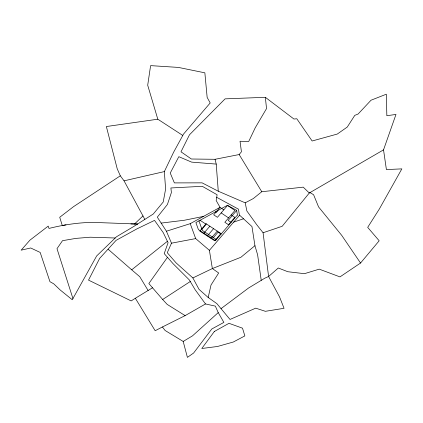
<?xml version="1.0" encoding="UTF-8"?>
<svg xmlns="http://www.w3.org/2000/svg" width="423" height="423" viewBox="0 0 423 423"><rect width="100%" height="100%" fill="white"/><g stroke="black" fill="none" stroke-linecap="round" stroke-linejoin="round"><path stroke-width="0.63" d="M218.273 191.212L216.227 164.092L191.645 162.125L178.823 156.684L170.242 173.049L174.376 182.9L202.094 182.852L218.273 191.212L245.197 202.823L246.873 210.992L256.655 224.608L263.074 232.745L268.589 276.489L279.534 296.888L284.045 308.298L265.39 311.312L255.704 308.161L230.033 319.455L216.84 303.603L208.19 297.485L211.014 285.012L218.68 272.983L212.362 268.557L209.401 250.326L195.685 238.604L190.228 223.661L220.05 207.328L223.778 209.861M221.023 308.642L248.581 288L264.698 278.265L268.589 276.489L278.313 268.008L287.799 271.719L304.47 273.681L319.243 269.15L339.976 276.896L360.539 263.032L379.182 240.772L367.693 227.368L379.272 209.121L401.85 168.872L386.4 169.575L383.534 149.858L395.986 114.437L386.844 115.712L386.326 94.207L371.029 100.219L358.122 114.009L354.77 115.379L347.283 127.043L337.279 134.054L312.137 140.996L296.798 118.763L293.943 119.032L265.348 97.306L225.089 98.86L189.478 134.8L180.986 151.804L191.381 159.011L215.058 159.291L239.164 154.548L241.433 151.783L240.031 141.261L248.729 141.462L255.228 127.788L266.532 108.584L265.348 97.306M231.159 214.889L234.818 217.374L228.499 224.735L224.83 222.276L234.929 210.49L227.553 205.43L217.422 217.316L213.684 214.81L220.045 207.323L216.169 200.523L217.11 194.754L202.289 186.31L170.892 187.965L171.394 192.539L167.429 204.446L157.308 217.173L166.44 231.222L171.479 243.183L167.265 252.721L176.063 262.847L192.867 277.937L199.027 289.353L208.19 297.485M130.897 223.957L137.56 224.037L92.489 222.366C77.806 222.635 63.207 224.856 48.973 228.436L48.227 226.104L29.911 240.179L21.15 250.167L30.694 247.978L40.164 252.425L49.946 281.681L53.732 283.817L60.161 289.945L72.259 299.754L96.677 255.926L116.531 236.727L134.065 226.279L153.269 214.012L163.225 201.993L165.61 189.028L164.341 171.601L173.668 152.121L183.556 134.033L210.199 102.958L207.154 97.427L204.859 72.83L178.443 67.421L150.599 65.623L147.701 85.229L157.805 119.207L182.72 135.402M167.46 257.316L148.848 283.537L162.665 299.495L167.175 304.396L185.137 315.616L205.509 303.952L215.355 306.125L218.236 312.613L223.867 322.395L211.775 329.004L193.607 353.031L187.405 357.377L183.185 341.446L165.102 330.479L162.416 326.979L155.167 330.728L135.339 298.263L152.529 287.793M201.951 229.292L206.186 224.306L200.063 220.277M217.94 210.485L216.312 212.399L215.476 211.838M203.574 233.565L209.85 226.205M207.312 235.986L213.578 228.658M211.024 238.392L217.279 231.09M213.388 237.636L218.099 232.142L221.065 234.093M236.674 210.48L228.171 220.394L231.127 222.387M209.401 250.326L239.603 215.207L251.965 226.559L254.942 245.7L257.618 254.831L261.224 280.317M135.339 298.263L131.172 300.917L88.529 280.121L99.648 258.395L116.071 240.364L136.941 228.864L154.532 220.394L163.23 232.629L168.095 242.67L164.209 253.62L173.002 263.614L189.319 279.92L195.156 289.739L205.509 303.952M134.466 224.021L142.969 215.942M218.236 312.613L192.502 335.851L183.185 341.446M254.942 245.7L240.893 257.274L212.362 268.557L192.867 277.937M383.534 149.858L309.287 192.999L303.212 187.146L261.774 191.73L253.298 198.572L245.197 202.823M108.119 249.226L131.696 269.821L167.402 241.284M157.805 119.207L106.358 126.53L117.224 168.814L120.317 175.809L73.544 206.651L59.722 217.274L62.276 225.517L66.009 224.851M162.665 299.495L190.355 281.464M162.416 326.979L185.137 315.616M233.66 222.117L243.505 218.786M263.074 232.745L282.173 226.3L309.752 192.439L313.586 194.723L318.582 206.926L341.678 235.31L360.539 263.032M166.44 231.222L190.228 223.661M120.317 175.809L124.05 180.827L164.341 171.601M203.5 216.396L184.317 220.256L161.158 223.101M171.479 243.183L195.685 238.604M115.215 237.996L90.247 237.208L75.939 238.387L62.519 240.676L56.989 248.676L72.936 298.548M216.692 197.319L238.461 209.152L239.434 215.402M216.359 239.571L202.368 230.472L198.947 220.891M221.181 212.906L228.573 217.908M131.696 269.821L139.77 276.721L148.156 290.575M239.164 154.548L261.774 191.73M124.05 180.827L144.825 219.384M215.058 159.291L216.227 164.092M214.324 331.505L201.787 348.499L217.528 346.479L233.322 342.017L244.859 335.899L242.506 328.185L228.98 323.309L214.324 331.505M206.096 223.735L199.815 231.127L214.715 240.787L220.959 233.517L206.096 223.735M237.398 215.085L215.423 240.666L198.413 229.626L195.875 222.572L227.363 205.324L236.658 210.363L237.398 215.085"/></g></svg>
